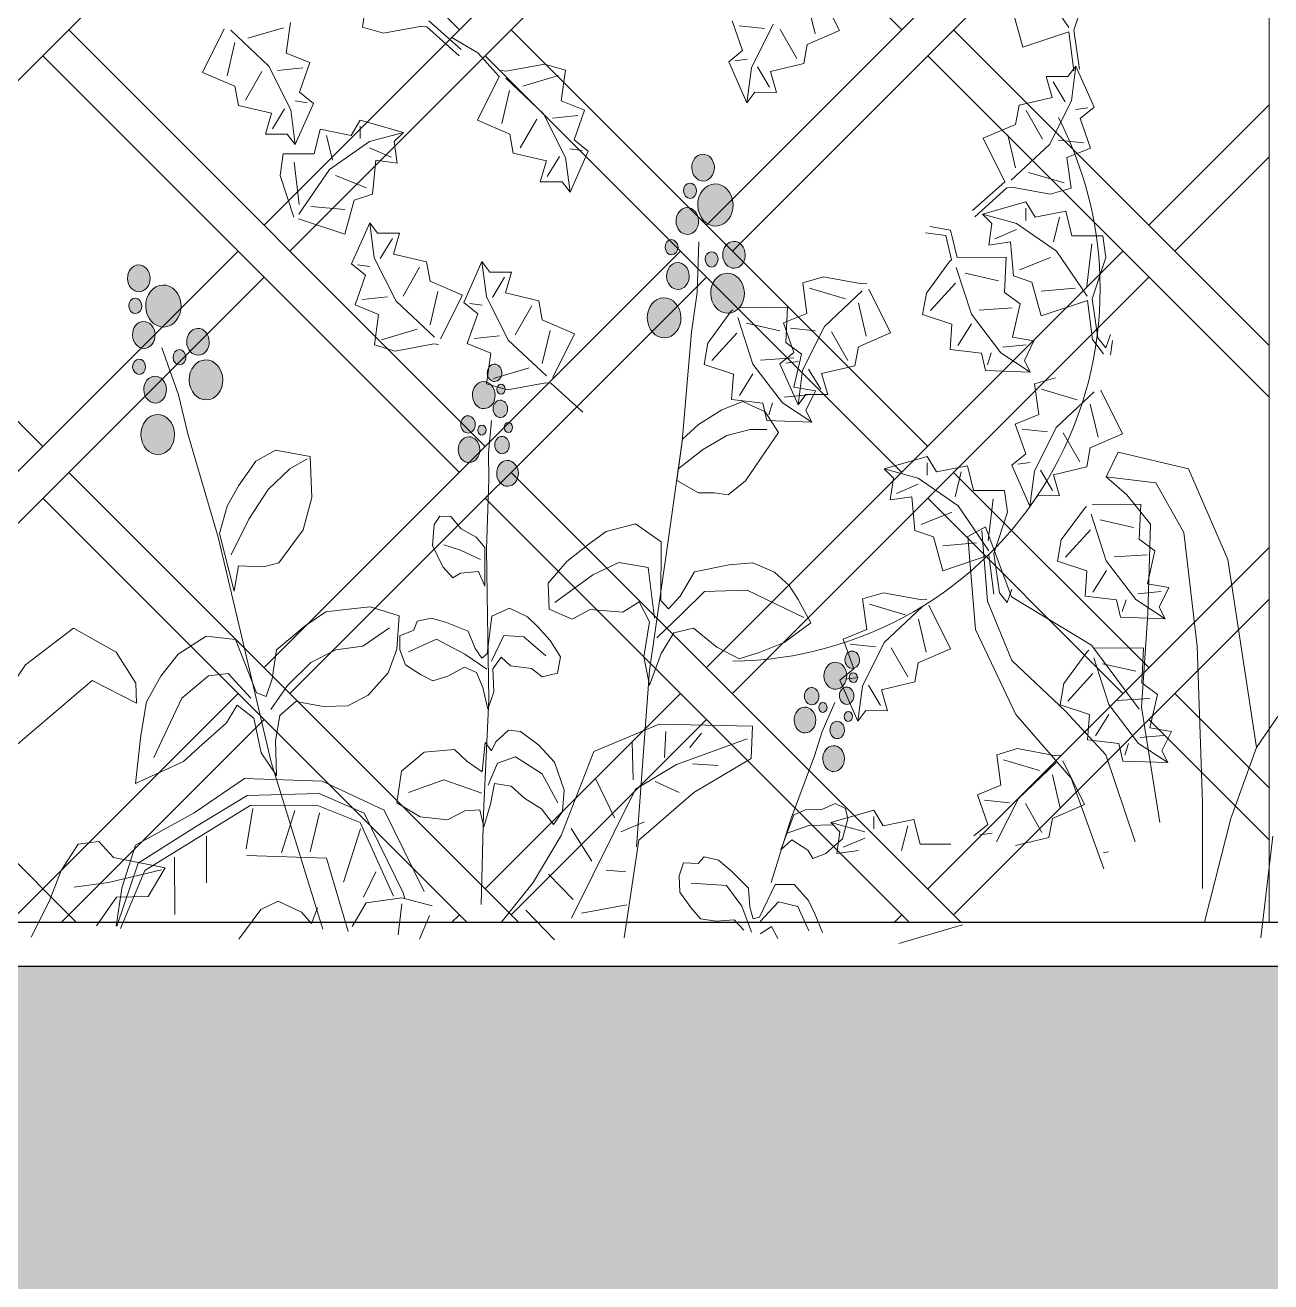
# Model space of a CAD drawing. Header units: inches. Extents: x -173 to 14008, y -3334 to 10368.
# Drawn here: x 8071.4 to 8167.5, y 9818.8 to 9915.8 of the extents above; entities that cross this region are included whole.
import ezdxf

# ---------------------------------------------------------------- set-up
doc = ezdxf.new("R2010")
doc.units = ezdxf.units.IN
doc.header["$MEASUREMENT"] = 0
doc.layers.add('ARREDAMENTO', color=8, linetype='Continuous', lineweight=18)

# ---------------------------------------------------------------- blocks, each defined once
blk = doc.blocks.new('parete')
at = {"layer": 'ARREDAMENTO'}
h = blk.add_hatch(color=256, dxfattribs=at)
edge = h.paths.add_edge_path()
edge.add_ellipse((2869.535, 3604.832), major_axis=(-0.028, 1.036), ratio=0.839873, start_angle=0, end_angle=360)
edge = h.paths.add_edge_path()
edge.add_ellipse((2868.528, 3603.053), major_axis=(-0.016, 0.592), ratio=0.839873, start_angle=0, end_angle=360)
edge = h.paths.add_edge_path()
edge.add_ellipse((2870.488, 3601.947), major_axis=(-0.044, 1.622), ratio=0.839873, start_angle=0, end_angle=360)
edge = h.paths.add_edge_path()
edge.add_ellipse((2868.32, 3600.711), major_axis=(-0.028, 1.036), ratio=0.839873, start_angle=0, end_angle=360)
edge = h.paths.add_edge_path()
edge.add_ellipse((2870.195, 3597.758), major_axis=(-0.016, 0.592), ratio=0.839873, start_angle=0, end_angle=360)
edge = h.paths.add_edge_path()
edge.add_ellipse((2871.426, 3595.146), major_axis=(-0.042, 1.544), ratio=0.839873, start_angle=0, end_angle=360)
edge = h.paths.add_edge_path()
edge.add_ellipse((2871.92, 3598.108), major_axis=(-0.028, 1.036), ratio=0.839873, start_angle=0, end_angle=360)
edge = h.paths.add_edge_path()
edge.add_ellipse((2867.106, 3598.69), major_axis=(-0.016, 0.592), ratio=0.839873, start_angle=0, end_angle=360)
edge = h.paths.add_edge_path()
edge.add_ellipse((2867.594, 3596.471), major_axis=(-0.028, 1.036), ratio=0.839873, start_angle=0, end_angle=360)
edge = h.paths.add_edge_path()
edge.add_ellipse((2866.531, 3593.249), major_axis=(-0.042, 1.544), ratio=0.839873, start_angle=0, end_angle=360)
h = blk.add_hatch(color=256, dxfattribs=at)
edge = h.paths.add_edge_path()
edge.add_ellipse((2826.012, 3596.293), major_axis=(-0.028, 1.036), ratio=0.839873, start_angle=0, end_angle=360)
edge = h.paths.add_edge_path()
edge.add_ellipse((2825.745, 3594.164), major_axis=(-0.016, 0.592), ratio=0.839873, start_angle=0, end_angle=360)
edge = h.paths.add_edge_path()
edge.add_ellipse((2827.906, 3594.158), major_axis=(-0.044, 1.622), ratio=0.839873, start_angle=0, end_angle=360)
edge = h.paths.add_edge_path()
edge.add_ellipse((2826.4, 3591.932), major_axis=(-0.028, 1.036), ratio=0.839873, start_angle=0, end_angle=360)
edge = h.paths.add_edge_path()
edge.add_ellipse((2829.148, 3590.206), major_axis=(-0.016, 0.592), ratio=0.839873, start_angle=0, end_angle=360)
edge = h.paths.add_edge_path()
edge.add_ellipse((2831.194, 3588.462), major_axis=(-0.042, 1.544), ratio=0.839873, start_angle=0, end_angle=360)
edge = h.paths.add_edge_path()
edge.add_ellipse((2830.575, 3591.402), major_axis=(-0.028, 1.036), ratio=0.839873, start_angle=0, end_angle=360)
edge = h.paths.add_edge_path()
edge.add_ellipse((2826.034, 3589.479), major_axis=(-0.016, 0.592), ratio=0.839873, start_angle=0, end_angle=360)
edge = h.paths.add_edge_path()
edge.add_ellipse((2827.27, 3587.713), major_axis=(-0.028, 1.036), ratio=0.839873, start_angle=0, end_angle=360)
edge = h.paths.add_edge_path()
edge.add_ellipse((2827.472, 3584.247), major_axis=(-0.042, 1.544), ratio=0.839873, start_angle=0, end_angle=360)
h = blk.add_hatch(color=256, dxfattribs=at)
edge = h.paths.add_edge_path()
edge.add_ellipse((2853.453, 3589.009), major_axis=(-0.018, 0.668), ratio=0.839873, start_angle=0, end_angle=360)
edge = h.paths.add_edge_path()
edge.add_ellipse((2853.954, 3587.749), major_axis=(-0.01, 0.382), ratio=0.839873, start_angle=0, end_angle=360)
edge = h.paths.add_edge_path()
edge.add_ellipse((2852.619, 3587.292), major_axis=(-0.028, 1.045), ratio=0.839873, start_angle=0, end_angle=360)
edge = h.paths.add_edge_path()
edge.add_ellipse((2853.901, 3586.232), major_axis=(-0.018, 0.668), ratio=0.839873, start_angle=0, end_angle=360)
edge = h.paths.add_edge_path()
edge.add_ellipse((2852.475, 3584.589), major_axis=(-0.01, 0.382), ratio=0.839873, start_angle=0, end_angle=360)
edge = h.paths.add_edge_path()
edge.add_ellipse((2851.485, 3583.082), major_axis=(-0.027, 0.995), ratio=0.839873, start_angle=0, end_angle=360)
edge = h.paths.add_edge_path()
edge.add_ellipse((2851.404, 3585.029), major_axis=(-0.018, 0.668), ratio=0.839873, start_angle=0, end_angle=360)
edge = h.paths.add_edge_path()
edge.add_ellipse((2854.514, 3584.793), major_axis=(-0.01, 0.382), ratio=0.839873, start_angle=0, end_angle=360)
edge = h.paths.add_edge_path()
edge.add_ellipse((2854.029, 3583.441), major_axis=(-0.018, 0.668), ratio=0.839873, start_angle=0, end_angle=360)
edge = h.paths.add_edge_path()
edge.add_ellipse((2854.451, 3581.257), major_axis=(-0.027, 0.995), ratio=0.839873, start_angle=0, end_angle=360)
h = blk.add_hatch(color=256, dxfattribs=at)
edge = h.paths.add_edge_path()
edge.add_ellipse((2881.043, 3566.883), major_axis=(-0.018, 0.668), ratio=0.839873, start_angle=0, end_angle=360)
edge = h.paths.add_edge_path()
edge.add_ellipse((2881.126, 3565.497), major_axis=(-0.01, 0.382), ratio=0.839873, start_angle=0, end_angle=360)
edge = h.paths.add_edge_path()
edge.add_ellipse((2879.739, 3565.651), major_axis=(-0.028, 1.045), ratio=0.839873, start_angle=0, end_angle=360)
edge = h.paths.add_edge_path()
edge.add_ellipse((2880.614, 3564.112), major_axis=(-0.018, 0.668), ratio=0.839873, start_angle=0, end_angle=360)
edge = h.paths.add_edge_path()
edge.add_ellipse((2878.778, 3563.205), major_axis=(-0.01, 0.382), ratio=0.839873, start_angle=0, end_angle=360)
edge = h.paths.add_edge_path()
edge.add_ellipse((2877.392, 3562.234), major_axis=(-0.027, 0.995), ratio=0.839873, start_angle=0, end_angle=360)
edge = h.paths.add_edge_path()
edge.add_ellipse((2877.912, 3564.077), major_axis=(-0.018, 0.668), ratio=0.839873, start_angle=0, end_angle=360)
edge = h.paths.add_edge_path()
edge.add_ellipse((2880.747, 3562.511), major_axis=(-0.01, 0.382), ratio=0.839873, start_angle=0, end_angle=360)
edge = h.paths.add_edge_path()
edge.add_ellipse((2879.881, 3561.467), major_axis=(-0.018, 0.668), ratio=0.839873, start_angle=0, end_angle=360)
edge = h.paths.add_edge_path()
edge.add_ellipse((2879.608, 3559.256), major_axis=(-0.027, 0.995), ratio=0.839873, start_angle=0, end_angle=360)
for p, q in [((2913.193, 3546.614), (2913.193, 3769.022)), ((2869.214, 3599.117), (2869.078, 3595.196)), ((2869.078, 3595.196), (2868.652, 3592.136)), ((2868.652, 3592.136), (2867.911, 3583.75)), ((2827.777, 3590.941), (2829.064, 3587.311)), ((2829.064, 3587.311), (2829.781, 3584.316)), ((2872.597, 3586.8), (2870.976, 3586.164)), ((2874.326, 3586), (2872.597, 3586.8)), ((2870.976, 3586.164), (2869.178, 3585.018)), ((2875.357, 3584.401), (2874.326, 3586)), ((2853.206, 3585.33), (2852.983, 3582.817)), ((2869.178, 3585.018), (2867.95, 3583.903)), ((2829.781, 3584.316), (2832.128, 3576.325)), ((2867.911, 3583.75), (2866.81, 3575.879)), ((2867.95, 3583.903), (2867.505, 3580.709)), ((2871.375, 3584.174), (2869.501, 3583.082)), ((2873.175, 3584.646), (2871.375, 3584.174)), ((2874.452, 3584.646), (2873.175, 3584.646)), ((2874.343, 3582.952), (2875.357, 3584.401)), ((2836.558, 3583.051), (2835.031, 3582.205)), ((2839.22, 3582.553), (2836.558, 3583.051)), ((2852.983, 3582.817), (2853.013, 3580.816)), ((2869.501, 3583.082), (2867.577, 3581.575)), ((2872.82, 3580.668), (2874.343, 3582.952)), ((2901.551, 3582.885), (2900.623, 3580.989)), ((2906.976, 3581.593), (2901.551, 3582.885)), ((2835.031, 3582.205), (2833.702, 3580.292)), ((2838.999, 3582.38), (2837.668, 3581.606)), ((2839.362, 3579.406), (2839.22, 3582.553)), ((2837.668, 3581.606), (2835.992, 3580.018)), ((2853.013, 3580.816), (2852.822, 3575.384)), ((2900.623, 3580.989), (2902.228, 3579.594)), ((2900.623, 3580.989), (2904.457, 3580.517)), ((2910.006, 3574.624), (2906.976, 3581.593)), ((2833.702, 3580.292), (2832.815, 3578.726)), ((2835.992, 3580.018), (2834.504, 3577.732)), ((2867.505, 3580.709), (2869.189, 3579.744)), ((2871.466, 3579.596), (2872.82, 3580.668)), ((2904.457, 3580.517), (2906.618, 3576.691)), ((2838.697, 3576.907), (2839.362, 3579.406)), ((2869.189, 3579.744), (2870.408, 3579.758)), ((2870.408, 3579.758), (2871.466, 3579.596)), ((2902.228, 3579.594), (2904.053, 3577.341)), ((2832.815, 3578.726), (2832.246, 3576.627)), ((2848.797, 3577.321), (2849.237, 3577.955)), ((2849.237, 3577.955), (2850.08, 3577.917)), ((2850.08, 3577.917), (2850.878, 3576.971)), ((2834.504, 3577.732), (2833.142, 3574.98)), ((2848.665, 3575.688), (2848.797, 3577.321)), ((2850.878, 3576.971), (2852.024, 3576.331)), ((2864.331, 3577.352), (2862.058, 3576.766)), ((2866.3, 3575.986), (2864.331, 3577.352)), ((2891.32, 3577.14), (2889.968, 3576.384)), ((2893.328, 3571.726), (2891.32, 3577.14)), ((2904.053, 3577.341), (2903.848, 3570.428)), ((2832.128, 3576.325), (2833.967, 3568.619)), ((2832.246, 3576.627), (2833.369, 3572.182)), ((2836.82, 3574.364), (2838.697, 3576.907)), ((2852.024, 3576.331), (2852.702, 3575.546)), ((2862.058, 3576.766), (2860.754, 3575.829)), ((2866.282, 3571.444), (2866.3, 3575.986)), ((2889.968, 3576.384), (2890.554, 3569.205)), ((2891.034, 3576.845), (2891.475, 3571.388)), ((2906.618, 3576.691), (2907.639, 3567.94)), ((2849.455, 3574.042), (2848.665, 3575.688)), ((2850.815, 3575.334), (2849.531, 3575.754)), ((2852.361, 3574.619), (2850.815, 3575.334)), ((2852.702, 3575.546), (2852.709, 3572.563)), ((2852.822, 3575.384), (2852.902, 3570.235)), ((2860.754, 3575.829), (2859.02, 3574.469)), ((2866.81, 3575.879), (2865.405, 3566.056)), ((2833.369, 3572.182), (2833.692, 3574.13)), ((2833.692, 3574.13), (2835.618, 3574.041)), ((2835.618, 3574.041), (2836.82, 3574.364)), ((2850.232, 3573.189), (2849.455, 3574.042)), ((2859.02, 3574.469), (2857.582, 3572.791)), ((2863.046, 3574.386), (2861.045, 3573.439)), ((2865.309, 3574.001), (2863.046, 3574.386)), ((2871.543, 3574.191), (2868.875, 3573.65)), ((2873.387, 3574.354), (2871.543, 3574.191)), ((2875.046, 3573.64), (2873.387, 3574.354)), ((2912.216, 3560.105), (2910.006, 3574.624)), ((2850.813, 3573.568), (2850.232, 3573.189)), ((2852.202, 3573.7), (2850.813, 3573.568)), ((2852.709, 3572.563), (2852.202, 3573.7)), ((2861.045, 3573.439), (2858.101, 3571.305)), ((2865.79, 3570.084), (2865.309, 3574.001)), ((2868.875, 3573.65), (2867.781, 3571.79)), ((2876.175, 3572.6), (2875.046, 3573.64)), ((2857.582, 3572.791), (2857.673, 3570.793)), ((2867.883, 3570.409), (2869.637, 3572.153)), ((2869.637, 3572.153), (2872.937, 3572.242)), ((2872.937, 3572.242), (2877.303, 3570.135)), ((2876.881, 3571.532), (2876.175, 3572.6)), ((2863.349, 3570.556), (2864.603, 3571.356)), ((2864.603, 3571.356), (2865.404, 3569.796)), ((2866.872, 3570.808), (2866.282, 3571.444)), ((2867.781, 3571.79), (2866.872, 3570.808)), ((2877.858, 3569.719), (2876.881, 3571.532)), ((2891.475, 3571.388), (2893.362, 3566.834)), ((2899.504, 3568.008), (2893.328, 3571.726)), ((2840.433, 3570.583), (2838.832, 3569.496)), ((2842.182, 3570.78), (2840.433, 3570.583)), ((2843.85, 3570.955), (2842.182, 3570.78)), ((2846.087, 3570.261), (2843.85, 3570.955)), ((2845.903, 3567.692), (2846.087, 3570.261)), ((2852.888, 3567.345), (2853.235, 3570.239)), ((2852.902, 3570.235), (2853.021, 3563.805)), ((2853.235, 3570.239), (2854.596, 3570.86)), ((2854.596, 3570.86), (2855.997, 3570.199)), ((2855.997, 3570.199), (2856.753, 3569.439)), ((2857.673, 3570.793), (2859.447, 3570.018)), ((2859.447, 3570.018), (2860.816, 3570.757)), ((2860.816, 3570.757), (2863.349, 3570.556)), ((2865.981, 3568.571), (2867.883, 3570.409)), ((2903.848, 3570.428), (2903.357, 3563.219)), ((2820.975, 3569.321), (2817.28, 3566.5)), ((2824.267, 3567.466), (2820.975, 3569.321)), ((2838.832, 3569.496), (2836.626, 3567.646)), ((2843.298, 3567.923), (2845.351, 3569.336)), ((2846.148, 3568.739), (2847.219, 3569.171)), ((2847.219, 3569.171), (2847.482, 3569.849)), ((2847.482, 3569.849), (2848.595, 3570.095)), ((2848.595, 3570.095), (2849.756, 3569.758)), ((2849.756, 3569.758), (2851.412, 3569.077)), ((2856.753, 3569.439), (2857.749, 3568.354)), ((2865.404, 3569.796), (2864.965, 3567.102)), ((2867.293, 3568.96), (2868.792, 3569.305)), ((2868.792, 3569.305), (2870.596, 3567.864)), ((2875.798, 3568.204), (2877.858, 3569.719)), ((2890.554, 3569.205), (2893.671, 3562.67)), ((2831.207, 3568.693), (2829.05, 3567.311)), ((2833.47, 3568.456), (2831.207, 3568.693)), ((2835.086, 3564.323), (2833.47, 3568.456)), ((2833.967, 3568.619), (2836.233, 3558.984)), ((2846.145, 3567.644), (2846.148, 3568.739)), ((2848.964, 3568.469), (2846.826, 3567.503)), ((2851.159, 3567.317), (2848.964, 3568.469)), ((2851.412, 3569.077), (2851.961, 3567.755)), ((2853.21, 3566.767), (2854.175, 3568.762)), ((2854.175, 3568.762), (2855.705, 3568.652)), ((2855.705, 3568.652), (2857.399, 3567.183)), ((2857.749, 3568.354), (2858.532, 3567.105)), ((2866.299, 3567.372), (2867.293, 3568.96)), ((2873.87, 3567.435), (2875.798, 3568.204)), ((2825.787, 3565.079), (2824.267, 3567.466)), ((2829.05, 3567.311), (2827.701, 3565.615)), ((2836.626, 3567.646), (2836.31, 3565.4)), ((2839.274, 3566.683), (2841.213, 3567.64)), ((2841.213, 3567.64), (2843.298, 3567.923)), ((2845.255, 3565.864), (2845.903, 3567.692)), ((2846.575, 3566.484), (2846.145, 3567.644)), ((2852.845, 3566.151), (2851.159, 3567.317)), ((2851.961, 3567.755), (2852.462, 3567.015)), ((2852.462, 3567.015), (2852.888, 3567.345)), ((2865.401, 3564.921), (2866.299, 3567.372)), ((2870.596, 3567.864), (2872.321, 3566.953)), ((2872.321, 3566.953), (2873.87, 3567.435)), ((2903.165, 3563.07), (2899.504, 3568.008)), ((2907.639, 3567.94), (2908.064, 3555.864)), ((2817.28, 3566.5), (2812.953, 3560.165)), ((2837.483, 3564.899), (2839.274, 3566.683)), ((2847.742, 3565.751), (2846.575, 3566.484)), ((2851.122, 3566.301), (2849.859, 3565.611)), ((2852.048, 3565.891), (2851.122, 3566.301)), ((2853.95, 3567.077), (2853.317, 3566.185)), ((2854.685, 3566.41), (2853.95, 3567.077)), ((2856.313, 3566.218), (2854.685, 3566.41)), ((2858.532, 3567.105), (2858.317, 3565.844)), ((2864.965, 3567.102), (2865.401, 3564.921)), ((2893.362, 3566.834), (2897.486, 3562.917)), ((2916.544, 3566.44), (2912.216, 3560.105)), ((2827.701, 3565.615), (2826.614, 3563.625)), ((2831.377, 3565.639), (2829.332, 3563.924)), ((2832.894, 3565.831), (2831.377, 3565.639)), ((2834.657, 3563.918), (2832.894, 3565.831)), ((2836.31, 3565.4), (2835.845, 3564.045)), ((2843.716, 3564.163), (2845.255, 3565.864)), ((2848.69, 3565.249), (2847.742, 3565.751)), ((2849.859, 3565.611), (2848.69, 3565.249)), ((2852.556, 3564.755), (2852.048, 3565.891)), ((2853.317, 3566.185), (2853.384, 3564.415)), ((2857.126, 3565.574), (2856.313, 3566.218)), ((2858.317, 3565.844), (2857.126, 3565.574)), ((2865.405, 3566.056), (2864.396, 3552.447)), ((2816.653, 3560.362), (2822.408, 3565.279)), ((2822.408, 3565.279), (2825.829, 3563.525)), ((2825.829, 3563.525), (2825.787, 3565.079)), ((2836.202, 3563.054), (2837.483, 3564.899)), ((2852.934, 3563.082), (2852.556, 3564.755)), ((2853.384, 3564.415), (2852.934, 3563.082)), ((2826.614, 3563.625), (2826.176, 3561.048)), ((2829.332, 3563.924), (2827.173, 3559.34)), ((2832.766, 3562.023), (2833.607, 3563.388)), ((2833.607, 3563.388), (2834.888, 3562.379)), ((2835.845, 3564.045), (2835.086, 3564.323)), ((2836.888, 3562.582), (2838.113, 3563.659)), ((2838.113, 3563.659), (2840.254, 3563.27)), ((2842.133, 3563.32), (2843.716, 3564.163)), ((2853.021, 3563.805), (2852.589, 3555.015)), ((2879.689, 3563.576), (2878.712, 3561.34)), ((2836.565, 3560.634), (2836.888, 3562.582)), ((2840.254, 3563.27), (2842.133, 3563.32)), ((2893.671, 3562.67), (2897.92, 3557.748)), ((2897.486, 3562.917), (2900.615, 3559.548)), ((2903.357, 3563.219), (2904.773, 3554.336)), ((2830.639, 3560.113), (2832.766, 3562.023)), ((2834.888, 3562.379), (2835.461, 3559.709)), ((2854.523, 3561.452), (2853.558, 3560.556)), ((2855.465, 3561.346), (2854.523, 3561.452)), ((2861.102, 3559.817), (2866.14, 3561.915)), ((2866.14, 3561.915), (2873.337, 3561.753)), ((2873.337, 3561.753), (2873.255, 3559.255)), ((2826.176, 3561.048), (2825.769, 3557.341)), ((2836.637, 3557.951), (2836.565, 3560.634)), ((2852.736, 3560.5), (2852.497, 3558.237)), ((2853.216, 3559.853), (2852.736, 3560.5)), ((2853.558, 3560.556), (2853.216, 3559.853)), ((2856.872, 3560.289), (2855.465, 3561.346)), ((2864.156, 3557.631), (2864.077, 3560.54)), ((2866.557, 3559.333), (2866.655, 3561.338)), ((2867.488, 3558.813), (2872.941, 3560.78)), ((2868.524, 3560.114), (2869.411, 3561.23)), ((2878.712, 3561.34), (2878.129, 3559.47)), ((2829.464, 3559.025), (2830.639, 3560.113)), ((2835.461, 3559.709), (2836.637, 3557.951)), ((2848.021, 3559.764), (2846.285, 3558.297)), ((2850.355, 3559.961), (2848.021, 3559.764)), ((2851.309, 3559.063), (2850.355, 3559.961)), ((2858.087, 3558.974), (2856.872, 3560.289)), ((2858.58, 3553.331), (2861.102, 3559.817)), ((2900.615, 3559.548), (2902.854, 3552.845)), ((2912.216, 3560.105), (2910.253, 3554.628)), ((2825.769, 3557.341), (2829.464, 3559.025)), ((2836.233, 3558.984), (2840.217, 3546.115)), ((2852.497, 3558.237), (2851.309, 3559.063)), ((2852.959, 3557.219), (2853.678, 3558.905)), ((2853.678, 3558.905), (2855.064, 3559.396)), ((2855.064, 3559.396), (2857.136, 3558.089)), ((2858.825, 3556.815), (2858.087, 3558.974)), ((2864.328, 3556.907), (2867.488, 3558.813)), ((2868.711, 3558.846), (2870.703, 3558.718)), ((2873.255, 3559.255), (2868.83, 3556.639)), ((2878.129, 3559.47), (2876.291, 3554.511)), ((2830.272, 3555.076), (2834.177, 3557.73)), ((2834.177, 3557.73), (2840.147, 3557.527)), ((2846.285, 3558.297), (2845.923, 3555.848)), ((2849.548, 3557.621), (2846.82, 3556.637)), ((2852.467, 3556.6), (2849.548, 3557.621)), ((2857.136, 3558.089), (2858.342, 3555.851)), ((2862.706, 3554.68), (2861.247, 3557.734)), ((2897.92, 3557.748), (2900.46, 3550.766)), ((2840.147, 3557.527), (2844.948, 3555.291)), ((2853.142, 3555.751), (2853.451, 3557.339)), ((2853.451, 3557.339), (2854.746, 3557.143)), ((2854.746, 3557.143), (2855.799, 3556.176)), ((2858.694, 3555.183), (2858.825, 3556.815)), ((2859.398, 3546.947), (2864.328, 3556.907)), ((2868.83, 3556.639), (2864.584, 3552.958)), ((2865.842, 3557.494), (2867.7, 3556.635)), ((2834.602, 3555.65), (2826.487, 3550.641)), ((2830.391, 3553.995), (2834.371, 3556.42)), ((2834.371, 3556.42), (2839.912, 3556.57)), ((2839.733, 3555.669), (2834.602, 3555.65)), ((2843.09, 3554.323), (2839.733, 3555.669)), ((2839.912, 3556.57), (2843.399, 3555.06)), ((2845.923, 3555.848), (2847.727, 3554.768)), ((2852.621, 3553.997), (2853.142, 3555.751)), ((2855.799, 3556.176), (2857.065, 3555.374)), ((2879.737, 3555.8), (2878.691, 3555.331)), ((2880.519, 3555.417), (2879.737, 3555.8)), ((2908.064, 3555.864), (2908.047, 3549.244)), ((2825.751, 3552.588), (2830.272, 3555.076)), ((2834.81, 3555.416), (2834.291, 3552.289)), ((2838.034, 3555.264), (2837.015, 3552.004)), ((2839.951, 3555.076), (2839.227, 3552.063)), ((2843.399, 3555.06), (2846.413, 3548.901)), ((2844.948, 3555.291), (2848.024, 3549.005)), ((2847.727, 3554.768), (2849.831, 3554.526)), ((2849.831, 3554.526), (2851.172, 3555.24)), ((2851.172, 3555.24), (2852.326, 3555.299)), ((2852.326, 3555.299), (2852.621, 3553.997)), ((2852.589, 3555.015), (2852.423, 3547.999)), ((2857.065, 3555.374), (2858.004, 3554.173)), ((2858.004, 3554.173), (2858.694, 3555.183)), ((2876.548, 3554.934), (2875.542, 3552.214)), ((2877.43, 3555.315), (2876.548, 3554.934)), ((2878.691, 3555.331), (2877.43, 3555.315)), ((2880.709, 3554.619), (2880.519, 3555.417)), ((2825.971, 3551.201), (2830.391, 3553.995)), ((2843.103, 3553.844), (2841.806, 3549.739)), ((2845.659, 3548.646), (2843.09, 3554.323)), ((2860.961, 3551.357), (2859.364, 3553.862)), ((2863.194, 3553.601), (2865.008, 3554.378)), ((2876.291, 3554.511), (2874.793, 3549.698)), ((2876.018, 3553.515), (2877.707, 3554.102)), ((2877.707, 3554.102), (2879.525, 3554.151)), ((2880.282, 3553.063), (2880.709, 3554.619)), ((2910.253, 3554.628), (2908.215, 3546.658)), ((2821.333, 3552.654), (2822.929, 3552.878)), ((2822.929, 3552.878), (2824.072, 3551.642)), ((2831.245, 3553.284), (2831.242, 3549.692)), ((2856.431, 3549.707), (2858.58, 3553.331)), ((2864.584, 3552.958), (2863.439, 3545.439)), ((2875.542, 3552.214), (2876.386, 3553)), ((2876.386, 3553), (2877.61, 3552.192)), ((2879.009, 3551.952), (2880.282, 3553.063)), ((2912.547, 3545.443), (2913.475, 3553.287)), ((2820.031, 3550.628), (2821.333, 3552.654)), ((2824.7, 3549.269), (2825.751, 3552.588)), ((2840.496, 3551.594), (2834.347, 3551.784)), ((2877.61, 3552.192), (2878.014, 3551.557)), ((2878.014, 3551.557), (2879.009, 3551.952)), ((2824.072, 3551.642), (2828.039, 3550.844)), ((2824.305, 3546.342), (2825.971, 3551.201)), ((2828.039, 3550.844), (2826.742, 3548.637)), ((2828.774, 3551.661), (2828.793, 3547.232)), ((2842.15, 3545.925), (2840.496, 3551.594)), ((2867.684, 3550.218), (2868.021, 3551.233)), ((2868.021, 3551.233), (2869.154, 3551.17)), ((2869.154, 3551.17), (2869.608, 3551.686)), ((2869.608, 3551.686), (2870.723, 3551.432)), ((2870.723, 3551.432), (2871.705, 3550.617)), ((2819.109, 3548.249), (2820.031, 3550.628)), ((2827.756, 3550.681), (2823.667, 3549.707)), ((2826.487, 3550.641), (2824.596, 3546.16)), ((2844.3, 3550.525), (2843.346, 3548.583)), ((2859.511, 3548.406), (2857.623, 3550.357)), ((2862.05, 3550.659), (2863.583, 3550.518)), ((2867.731, 3548.955), (2867.684, 3550.218)), ((2871.705, 3550.617), (2873.045, 3549.268)), ((2823.667, 3549.707), (2821.031, 3549.348)), ((2824.277, 3546.349), (2824.7, 3549.269)), ((2846.413, 3548.901), (2846.522, 3548.457)), ((2853.967, 3546.609), (2856.431, 3549.707)), ((2868.598, 3547.77), (2867.731, 3548.955)), ((2871.351, 3549.466), (2868.617, 3549.662)), ((2872.531, 3547.874), (2871.351, 3549.466)), ((2873.045, 3549.268), (2873.155, 3547.803)), ((2873.897, 3547.022), (2875.105, 3549.557)), ((2875.105, 3549.557), (2876.568, 3549.544)), ((2876.568, 3549.544), (2877.676, 3548.325)), ((2817.704, 3545.496), (2819.109, 3548.249)), ((2824.279, 3548.57), (2822.736, 3546.356)), ((2826.742, 3548.637), (2824.279, 3548.57)), ((2835.412, 3547.626), (2836.774, 3548.259)), ((2836.774, 3548.259), (2838.552, 3547.412)), ((2842.468, 3546.325), (2843.547, 3548.144)), ((2843.547, 3548.144), (2846.295, 3548.517)), ((2846.008, 3545.673), (2846.29, 3548.059)), ((2846.295, 3548.517), (2848.64, 3547.901)), ((2860.152, 3547.332), (2863.652, 3547.972)), ((2873.268, 3545.864), (2872.531, 3547.874)), ((2873.928, 3546.694), (2875.365, 3548.221)), ((2875.365, 3548.221), (2876.853, 3547.856)), ((2876.853, 3547.856), (2877.7, 3545.984)), ((2877.676, 3548.325), (2878.15, 3547.292)), ((2833.719, 3545.343), (2835.412, 3547.626)), ((2838.552, 3547.412), (2839.328, 3546.538)), ((2839.328, 3546.538), (2839.797, 3547.744)), ((2847.67, 3545.337), (2848.447, 3547.166)), ((2858.066, 3545.274), (2855.863, 3547.58)), ((2869.331, 3546.893), (2868.598, 3547.77)), ((2870.535, 3546.723), (2869.331, 3546.893)), ((2873.155, 3547.803), (2873.397, 3546.899)), ((2873.397, 3546.899), (2873.897, 3547.022)), ((2878.15, 3547.292), (2878.75, 3545.854)), ((2740.953, 3546.614), (2930.399, 3546.614)), ((2871.926, 3546.817), (2870.535, 3546.723)), ((2872.668, 3546.036), (2871.926, 3546.817)), ((2874.808, 3546.314), (2873.943, 3545.759)), ((2875.291, 3545.376), (2874.808, 3546.314)), ((2889.545, 3546.449), (2884.643, 3545.013))]:
    blk.add_line(p, q, dxfattribs=at)
at = {"layer": 'ARREDAMENTO', "linetype": 'Continuous'}
for p, q in [((2884.861, 3615.459), (2852.736, 3647.584)), ((2869.798, 3600.397), (2913.193, 3643.792)), ((2871.798, 3598.397), (2913.193, 3639.792)), ((2835.673, 3600.397), (2867.798, 3632.522)), ((2803.548, 3598.397), (2835.673, 3630.522)), ((2850.736, 3615.459), (2835.673, 3630.522)), ((2837.673, 3598.397), (2869.798, 3630.522)), ((2818.611, 3583.334), (2786.486, 3615.459)), ((2852.736, 3583.334), (2820.611, 3615.459)), ((2886.861, 3583.334), (2854.736, 3615.459)), ((2913.193, 3591.126), (2888.861, 3615.459)), ((2850.736, 3581.334), (2818.611, 3613.459)), ((2884.861, 3581.334), (2852.736, 3613.459)), ((2913.193, 3587.126), (2886.861, 3613.459)), ((2903.923, 3600.397), (2913.193, 3609.667)), ((2905.923, 3598.397), (2913.193, 3605.667)), ((2801.548, 3566.272), (2833.673, 3598.397)), ((2835.673, 3566.272), (2867.798, 3598.397)), ((2869.798, 3566.272), (2901.923, 3598.397)), ((2803.548, 3564.272), (2835.673, 3596.397)), ((2837.673, 3564.272), (2869.798, 3596.397)), ((2871.798, 3564.272), (2903.923, 3596.397)), ((2821.206, 3546.614), (2786.486, 3581.334)), ((2855.331, 3546.614), (2820.611, 3581.334)), ((2889.456, 3546.614), (2854.736, 3581.334)), ((2903.923, 3566.272), (2888.861, 3581.334)), ((2851.331, 3546.614), (2818.611, 3579.334)), ((2885.456, 3546.614), (2852.736, 3579.334)), ((2901.923, 3564.272), (2886.861, 3579.334)), ((2886.861, 3549.209), (2913.193, 3575.542)), ((2888.861, 3547.209), (2913.193, 3571.542)), ((2816.015, 3546.614), (2833.673, 3564.272)), ((2852.736, 3549.209), (2867.798, 3564.272)), ((2913.193, 3557.001), (2905.923, 3564.272)), ((2820.015, 3546.614), (2835.673, 3562.272)), ((2854.736, 3547.209), (2869.798, 3562.272)), ((2913.193, 3553.001), (2903.923, 3562.272)), ((2850.14, 3546.614), (2850.736, 3547.209)), ((2884.265, 3546.614), (2884.861, 3547.209))]:
    blk.add_line(p, q, dxfattribs=at)
at = {"layer": 'ARREDAMENTO', "lineweight": 5}
for p, q in [((2880.059, 3615.401), (2878.386, 3618.768)), ((2895.382, 3619.104), (2897.75, 3615.641)), ((2899.187, 3618.629), (2898.126, 3615.423)), ((2843.277, 3615.658), (2843.608, 3618.012)), ((2877.576, 3617.694), (2878.176, 3615.136)), ((2893.479, 3616.726), (2894.193, 3614.11)), ((2837.716, 3616.025), (2837.385, 3613.67)), ((2844.893, 3615.19), (2847.851, 3615.735)), ((2848.233, 3615.69), (2847.851, 3615.735)), ((2850.712, 3613.457), (2848.233, 3615.69)), ((2848.388, 3616.14), (2850.887, 3613.936)), ((2871.788, 3616.16), (2872.59, 3613.871)), ((2872.325, 3615.755), (2874.275, 3615.549)), ((2873.26, 3612.524), (2874.949, 3615.884)), ((2830.931, 3612.175), (2832.605, 3615.542)), ((2836.042, 3612.658), (2833.119, 3615.422)), ((2837.179, 3615.62), (2834.423, 3614.806)), ((2844.893, 3615.19), (2843.277, 3615.658)), ((2852.167, 3613.681), (2850.107, 3614.887)), ((2876.759, 3613.256), (2875.486, 3615.479)), ((2877.568, 3614.331), (2880.059, 3615.401)), ((2894.193, 3614.11), (2897.76, 3615.3)), ((2898.144, 3612.296), (2897.76, 3615.3)), ((2898.565, 3612.413), (2898.126, 3615.423)), ((2833.415, 3614.468), (2832.815, 3611.911)), ((2872.59, 3613.871), (2871.512, 3612.999)), ((2877.296, 3612.851), (2877.568, 3614.331)), ((2837.385, 3613.67), (2839.203, 3612.934)), ((2839.203, 3612.934), (2838.401, 3610.645)), ((2852.167, 3613.681), (2853.803, 3611.86)), ((2857.299, 3612.81), (2854.341, 3612.265)), ((2857.299, 3612.81), (2858.914, 3612.342)), ((2871.512, 3612.999), (2872.917, 3609.835)), ((2871.983, 3613.065), (2872.925, 3613.198)), ((2874.739, 3612.252), (2877.296, 3612.851)), ((2833.422, 3611.105), (2830.931, 3612.175)), ((2834.232, 3610.03), (2835.505, 3612.253)), ((2837.731, 3609.298), (2836.042, 3612.658)), ((2838.665, 3612.529), (2836.715, 3612.323)), ((2852.129, 3608.493), (2853.803, 3611.86)), ((2854.341, 3612.265), (2853.958, 3612.31)), ((2858.377, 3611.938), (2855.621, 3611.124)), ((2858.914, 3612.342), (2858.583, 3609.988)), ((2872.917, 3609.835), (2873.26, 3612.524)), ((2873.731, 3612.591), (2874.669, 3611.041)), ((2875.206, 3610.637), (2874.739, 3612.252)), ((2896.003, 3611.862), (2896.47, 3610.246)), ((2897.684, 3611.858), (2896.003, 3611.862)), ((2898.292, 3612.664), (2897.684, 3611.858)), ((2898.292, 3612.664), (2897.949, 3609.974)), ((2899.697, 3609.499), (2898.292, 3612.664)), ((2833.695, 3609.626), (2833.422, 3611.105)), ((2857.24, 3608.976), (2854.317, 3611.74)), ((2897.478, 3609.908), (2896.54, 3611.457)), ((2839.008, 3609.839), (2838.066, 3609.972)), ((2838.401, 3610.645), (2839.479, 3609.773)), ((2854.613, 3610.786), (2854.013, 3608.228)), ((2858.583, 3609.988), (2860.401, 3609.252)), ((2872.917, 3609.835), (2873.524, 3610.64)), ((2873.524, 3610.64), (2875.206, 3610.637)), ((2896.47, 3610.246), (2893.913, 3609.647)), ((2897.949, 3609.974), (2896.26, 3606.615)), ((2836.252, 3609.026), (2833.695, 3609.626)), ((2835.785, 3607.411), (2836.252, 3609.026)), ((2837.26, 3609.365), (2836.322, 3607.816)), ((2838.074, 3606.609), (2837.731, 3609.298)), ((2839.479, 3609.773), (2838.074, 3606.609)), ((2858.929, 3605.616), (2857.24, 3608.976)), ((2860.401, 3609.252), (2859.599, 3606.963)), ((2893.913, 3609.647), (2893.64, 3608.168)), ((2894.45, 3609.242), (2895.723, 3607.02)), ((2899.226, 3609.433), (2898.284, 3609.301)), ((2898.619, 3608.627), (2899.697, 3609.499)), ((2842.38, 3607.314), (2843.094, 3608.503)), ((2843.094, 3608.503), (2846.423, 3607.552)), ((2843.094, 3608.028), (2843.094, 3607.076)), ((2854.621, 3607.423), (2852.129, 3608.493)), ((2855.43, 3606.348), (2856.703, 3608.571)), ((2859.864, 3608.847), (2857.914, 3608.641)), ((2893.64, 3608.168), (2891.149, 3607.097)), ((2899.421, 3606.339), (2898.619, 3608.627)), ((2837.466, 3607.415), (2835.785, 3607.411)), ((2838.074, 3606.609), (2837.466, 3607.415)), ((2839.527, 3605.887), (2840.002, 3607.79)), ((2840.002, 3607.79), (2842.38, 3607.314)), ((2840.478, 3607.314), (2840.953, 3605.412)), ((2846.423, 3607.552), (2843.807, 3606.839)), ((2846.423, 3607.552), (2845.709, 3606.839)), ((2854.893, 3605.944), (2854.621, 3607.423)), ((2891.149, 3607.097), (2892.823, 3603.73)), ((2893.633, 3604.805), (2893.033, 3607.362)), ((2843.807, 3606.839), (2840.716, 3604.698)), ((2843.807, 3606.363), (2845.472, 3605.65)), ((2845.709, 3606.839), (2845.947, 3605.174)), ((2860.206, 3606.157), (2859.264, 3606.29)), ((2860.677, 3606.091), (2859.272, 3602.927)), ((2859.599, 3606.963), (2860.677, 3606.091)), ((2896.26, 3606.615), (2893.306, 3603.853)), ((2898.884, 3606.743), (2896.933, 3606.95)), ((2897.603, 3605.603), (2899.421, 3606.339)), ((2836.911, 3604.223), (2837.148, 3605.887)), ((2837.148, 3605.887), (2839.527, 3605.887)), ((2838.393, 3601.999), (2838.006, 3605.256)), ((2844.283, 3605.412), (2844.045, 3602.796)), ((2845.947, 3605.174), (2844.283, 3605.412)), ((2857.45, 3605.344), (2854.893, 3605.944)), ((2856.983, 3603.729), (2857.45, 3605.344)), ((2858.458, 3605.683), (2857.52, 3604.134)), ((2859.272, 3602.927), (2858.929, 3605.616)), ((2897.934, 3603.248), (2897.603, 3605.603)), ((2836.911, 3604.223), (2837.971, 3601.017)), ((2840.716, 3604.698), (2838.347, 3601.235)), ((2843.569, 3603.272), (2841.191, 3604.223)), ((2897.397, 3603.653), (2894.641, 3604.466)), ((2858.665, 3603.732), (2856.983, 3603.729)), ((2859.272, 3602.927), (2858.665, 3603.732)), ((2892.823, 3603.73), (2890.324, 3601.526)), ((2890.5, 3601.047), (2892.978, 3603.281)), ((2892.978, 3603.281), (2893.36, 3603.326)), ((2896.319, 3602.781), (2893.36, 3603.326)), ((2896.319, 3602.781), (2897.934, 3603.248)), ((2842.618, 3602.32), (2841.905, 3599.705)), ((2844.045, 3602.796), (2842.618, 3602.32)), ((2894.426, 3602.191), (2891.097, 3601.24)), ((2895.14, 3601.002), (2894.426, 3602.191)), ((2839.289, 3601.845), (2841.905, 3601.607)), ((2891.097, 3601.24), (2891.81, 3600.527)), ((2891.097, 3601.24), (2893.713, 3600.527)), ((2894.426, 3601.716), (2894.426, 3600.765)), ((2897.518, 3601.478), (2895.14, 3601.002)), ((2897.993, 3599.576), (2897.518, 3601.478)), ((2841.905, 3599.705), (2838.338, 3600.894)), ((2842.419, 3597.408), (2843.824, 3600.573)), ((2843.824, 3600.573), (2844.432, 3599.767)), ((2843.824, 3600.573), (2844.167, 3597.883)), ((2888.615, 3600.007), (2887.036, 3600.28)), ((2891.81, 3600.527), (2891.573, 3598.862)), ((2893.713, 3600.527), (2896.804, 3598.387)), ((2897.042, 3601.002), (2896.566, 3599.1)), ((2844.432, 3599.767), (2846.113, 3599.771)), ((2844.638, 3597.817), (2845.576, 3599.366)), ((2846.113, 3599.771), (2845.646, 3598.155)), ((2888.264, 3599.596), (2886.685, 3599.801)), ((2888.695, 3597.733), (2888.264, 3599.596)), ((2888.264, 3599.596), (2888.264, 3599.596)), ((2889.145, 3597.888), (2888.615, 3600.007)), ((2893.713, 3600.051), (2892.048, 3599.338)), ((2900.371, 3599.576), (2897.993, 3599.576)), ((2900.609, 3597.911), (2900.371, 3599.576)), ((2891.573, 3598.862), (2893.237, 3599.1)), ((2893.237, 3599.1), (2893.475, 3596.484)), ((2896.804, 3598.387), (2899.172, 3594.924)), ((2899.127, 3595.687), (2899.513, 3598.945)), ((2843.497, 3596.536), (2842.419, 3597.408)), ((2842.89, 3597.342), (2843.832, 3597.21)), ((2844.167, 3597.883), (2845.856, 3594.524)), ((2845.646, 3598.155), (2848.203, 3597.556)), ((2848.203, 3597.556), (2848.476, 3596.077)), ((2851.071, 3594.419), (2852.477, 3597.584)), ((2852.477, 3597.584), (2853.084, 3596.778)), ((2852.477, 3597.584), (2852.819, 3594.894)), ((2886.759, 3595.162), (2888.546, 3597.582)), ((2888.546, 3597.582), (2888.695, 3597.733)), ((2892.905, 3597.916), (2889.145, 3597.888)), ((2892.775, 3595.208), (2892.905, 3597.916)), ((2893.951, 3596.96), (2896.329, 3597.911)), ((2900.609, 3597.911), (2899.549, 3594.706)), ((2842.695, 3594.247), (2843.497, 3596.536)), ((2847.666, 3597.151), (2846.393, 3594.928)), ((2853.084, 3596.778), (2854.765, 3596.782)), ((2853.29, 3594.828), (2854.228, 3596.377)), ((2854.765, 3596.782), (2854.298, 3595.166)), ((2878.836, 3596.411), (2877.221, 3595.944)), ((2878.836, 3596.411), (2881.794, 3595.866)), ((2890.231, 3593.534), (2889.067, 3597.134)), ((2889.756, 3596.689), (2892.317, 3596.107)), ((2893.475, 3596.484), (2894.902, 3596.009)), ((2848.476, 3596.077), (2850.967, 3595.006)), ((2877.221, 3595.944), (2877.552, 3593.589)), ((2877.758, 3595.539), (2880.514, 3594.726)), ((2878.894, 3592.577), (2881.817, 3595.341)), ((2881.794, 3595.866), (2882.177, 3595.911)), ((2884.005, 3592.094), (2882.331, 3595.461)), ((2887.07, 3593.811), (2889.009, 3595.931)), ((2894.902, 3596.009), (2895.615, 3593.393)), ((2898.231, 3595.533), (2895.615, 3595.295)), ((2843.232, 3594.652), (2845.183, 3594.858)), ((2845.856, 3594.524), (2848.81, 3591.761)), ((2848.483, 3592.714), (2849.083, 3595.271)), ((2850.967, 3595.006), (2849.293, 3591.639)), ((2852.15, 3593.547), (2851.071, 3594.419)), ((2852.819, 3594.894), (2854.508, 3591.535)), ((2854.298, 3595.166), (2856.856, 3594.567)), ((2856.856, 3594.567), (2857.128, 3593.088)), ((2881.522, 3594.387), (2882.121, 3591.83)), ((2886.759, 3595.162), (2886.471, 3593.506)), ((2893.985, 3594.315), (2892.775, 3595.208)), ((2895.615, 3593.393), (2899.182, 3594.582)), ((2899.566, 3591.578), (2899.182, 3594.582)), ((2899.987, 3591.695), (2899.549, 3594.706)), ((2844.513, 3593.512), (2842.695, 3594.247)), ((2844.182, 3591.157), (2844.513, 3593.512)), ((2851.348, 3591.258), (2852.15, 3593.547)), ((2851.542, 3594.353), (2852.484, 3594.221)), ((2856.318, 3594.162), (2855.045, 3591.939)), ((2869.901, 3591.306), (2871.688, 3593.726)), ((2871.688, 3593.726), (2871.837, 3593.877)), ((2876.047, 3594.06), (2872.287, 3594.031)), ((2877.552, 3593.589), (2875.734, 3592.853)), ((2875.917, 3591.352), (2876.047, 3594.06)), ((2886.471, 3593.506), (2888.733, 3592.771)), ((2892.51, 3590.543), (2890.231, 3593.534)), ((2893.386, 3594.009), (2890.83, 3593.84)), ((2893.403, 3591.753), (2893.985, 3594.315)), ((2857.128, 3593.088), (2859.619, 3592.017)), ((2873.373, 3589.678), (2872.21, 3593.278)), ((2872.898, 3592.833), (2875.459, 3592.251)), ((2875.734, 3592.853), (2876.536, 3590.564)), ((2876.271, 3592.448), (2878.221, 3592.242)), ((2877.205, 3589.218), (2878.894, 3592.577)), ((2888.733, 3592.771), (2888.597, 3590.815)), ((2889.196, 3591.12), (2890.237, 3592.782)), ((2844.719, 3591.562), (2847.475, 3592.375)), ((2851.885, 3591.663), (2853.835, 3591.869)), ((2854.508, 3591.535), (2857.462, 3588.772)), ((2857.136, 3589.725), (2857.735, 3592.282)), ((2859.619, 3592.017), (2857.945, 3588.65)), ((2870.212, 3589.955), (2872.151, 3592.075)), ((2880.705, 3589.95), (2879.432, 3592.172)), ((2881.514, 3591.024), (2884.005, 3592.094)), ((2895.06, 3591.465), (2893.403, 3591.753)), ((2894.319, 3589.956), (2895.06, 3591.465)), ((2900.426, 3590.464), (2899.566, 3591.578)), ((2900.601, 3590.943), (2899.987, 3591.695)), ((2900.952, 3591.969), (2900.601, 3590.943)), ((2900.952, 3590.395), (2901.128, 3591.49)), ((2845.797, 3590.69), (2844.182, 3591.157)), ((2845.797, 3590.69), (2848.756, 3591.235)), ((2849.138, 3591.19), (2848.756, 3591.235)), ((2853.165, 3590.523), (2851.348, 3591.258)), ((2852.834, 3588.168), (2853.165, 3590.523)), ((2869.901, 3591.306), (2869.613, 3589.649)), ((2876.536, 3590.564), (2875.458, 3589.693)), ((2877.127, 3590.459), (2875.917, 3591.352)), ((2881.242, 3589.545), (2881.514, 3591.024)), ((2888.597, 3590.815), (2891.006, 3590.532)), ((2891.006, 3590.532), (2891.317, 3589.181)), ((2891.464, 3589.633), (2891.758, 3590.538)), ((2894.777, 3589.057), (2892.51, 3590.543)), ((2892.657, 3590.996), (2894.46, 3591.16)), ((2869.613, 3589.649), (2871.875, 3588.915)), ((2875.652, 3586.687), (2873.373, 3589.678)), ((2876.528, 3590.153), (2873.972, 3589.983)), ((2875.458, 3589.693), (2876.863, 3586.528)), ((2875.929, 3589.759), (2876.871, 3589.891)), ((2876.545, 3587.897), (2877.127, 3590.459)), ((2878.684, 3588.945), (2881.242, 3589.545)), ((2894.777, 3589.057), (2894.319, 3589.956)), ((2853.372, 3588.573), (2856.127, 3589.386)), ((2871.875, 3588.915), (2871.739, 3586.958)), ((2872.338, 3587.264), (2873.379, 3588.926)), ((2876.863, 3586.528), (2877.205, 3589.218)), ((2877.676, 3589.284), (2878.614, 3587.735)), ((2879.152, 3587.33), (2878.684, 3588.945)), ((2891.317, 3589.181), (2894.777, 3589.057)), ((2896.72, 3588.616), (2895.105, 3588.149)), ((2854.45, 3587.701), (2852.834, 3588.168)), ((2854.45, 3587.701), (2857.408, 3588.246)), ((2857.79, 3588.201), (2857.408, 3588.246)), ((2860.269, 3585.967), (2857.79, 3588.201)), ((2878.202, 3587.609), (2876.545, 3587.897)), ((2877.461, 3586.099), (2878.202, 3587.609)), ((2895.105, 3588.149), (2895.436, 3585.794)), ((2895.642, 3587.744), (2898.398, 3586.931)), ((2901.889, 3584.3), (2900.216, 3587.667)), ((2871.739, 3586.958), (2874.148, 3586.676)), ((2874.148, 3586.676), (2874.459, 3585.325)), ((2874.606, 3585.777), (2874.9, 3586.682)), ((2877.919, 3585.2), (2875.652, 3586.687)), ((2875.799, 3587.14), (2877.602, 3587.304)), ((2876.863, 3586.528), (2877.47, 3587.334)), ((2877.47, 3587.334), (2879.152, 3587.33)), ((2896.779, 3584.782), (2899.701, 3587.547)), ((2877.919, 3585.2), (2877.461, 3586.099)), ((2895.436, 3585.794), (2893.618, 3585.059)), ((2899.406, 3586.592), (2900.005, 3584.035)), ((2874.459, 3585.325), (2877.919, 3585.2)), ((2893.618, 3585.059), (2894.42, 3582.77)), ((2895.09, 3581.423), (2896.779, 3584.782)), ((2894.155, 3584.654), (2896.105, 3584.448)), ((2898.589, 3582.155), (2897.316, 3584.378)), ((2899.398, 3583.229), (2901.889, 3584.3)), ((2894.42, 3582.77), (2893.342, 3581.898)), ((2899.126, 3581.75), (2899.398, 3583.229)), ((2886.83, 3582.55), (2883.501, 3581.599)), ((2887.543, 3581.361), (2886.83, 3582.55)), ((2886.83, 3582.074), (2886.83, 3581.123)), ((2889.921, 3581.836), (2887.543, 3581.361)), ((2890.397, 3579.934), (2889.921, 3581.836)), ((2893.342, 3581.898), (2894.747, 3578.734)), ((2893.813, 3581.964), (2894.755, 3582.097)), ((2883.501, 3581.599), (2884.214, 3580.885)), ((2883.501, 3581.599), (2886.116, 3580.885)), ((2884.214, 3580.885), (2883.976, 3579.221)), ((2886.116, 3580.885), (2889.208, 3578.745)), ((2889.446, 3581.361), (2888.97, 3579.458)), ((2894.747, 3578.734), (2895.09, 3581.423)), ((2895.56, 3581.489), (2896.499, 3579.94)), ((2896.569, 3581.151), (2899.126, 3581.75)), ((2897.036, 3579.535), (2896.569, 3581.151)), ((2886.116, 3580.41), (2884.452, 3579.696)), ((2892.775, 3579.934), (2890.397, 3579.934)), ((2893.013, 3578.269), (2892.775, 3579.934)), ((2883.976, 3579.221), (2885.641, 3579.458)), ((2885.641, 3579.458), (2885.879, 3576.843)), ((2891.53, 3576.046), (2891.917, 3579.303)), ((2894.747, 3578.734), (2895.354, 3579.539)), ((2895.354, 3579.539), (2897.036, 3579.535)), ((2903.314, 3578.892), (2899.554, 3578.863)), ((2903.184, 3576.183), (2903.314, 3578.892)), ((2886.354, 3577.318), (2888.732, 3578.269)), ((2889.208, 3578.745), (2891.576, 3575.282)), ((2893.013, 3578.269), (2891.953, 3575.064)), ((2897.169, 3576.138), (2898.955, 3578.558)), ((2898.955, 3578.558), (2899.105, 3578.708)), ((2900.64, 3574.51), (2899.477, 3578.109)), ((2900.165, 3577.665), (2902.726, 3577.082)), ((2885.879, 3576.843), (2887.305, 3576.367)), ((2887.305, 3576.367), (2888.019, 3573.751)), ((2897.169, 3576.138), (2896.88, 3574.481)), ((2897.48, 3574.786), (2899.419, 3576.907)), ((2904.394, 3575.29), (2903.184, 3576.183)), ((2890.635, 3575.891), (2888.019, 3575.654)), ((2892.391, 3572.054), (2891.953, 3575.064)), ((2903.812, 3572.729), (2904.394, 3575.29)), ((2888.019, 3573.751), (2891.586, 3574.94)), ((2891.97, 3571.936), (2891.586, 3574.94)), ((2896.88, 3574.481), (2899.142, 3573.746)), ((2902.919, 3571.519), (2900.64, 3574.51)), ((2903.795, 3574.985), (2901.24, 3574.815)), ((2899.142, 3573.746), (2899.006, 3571.79)), ((2899.606, 3572.095), (2900.646, 3573.758)), ((2893.356, 3572.327), (2893.005, 3571.301)), ((2903.066, 3571.971), (2904.87, 3572.135)), ((2905.469, 3572.441), (2903.812, 3572.729)), ((2904.728, 3570.931), (2905.469, 3572.441)), ((2883.457, 3572.037), (2881.841, 3571.57)), ((2881.841, 3571.57), (2882.172, 3569.215)), ((2882.378, 3571.165), (2885.134, 3570.352)), ((2883.457, 3572.037), (2886.415, 3571.492)), ((2886.415, 3571.492), (2886.797, 3571.537)), ((2893.005, 3571.301), (2892.391, 3572.054)), ((2899.006, 3571.79), (2901.415, 3571.507)), ((2901.415, 3571.507), (2901.726, 3570.156)), ((2901.873, 3570.609), (2902.167, 3571.513)), ((2905.186, 3570.032), (2902.919, 3571.519)), ((2883.515, 3568.203), (2886.438, 3570.968)), ((2888.626, 3567.721), (2886.952, 3571.087)), ((2901.726, 3570.156), (2905.186, 3570.032)), ((2905.186, 3570.032), (2904.728, 3570.931)), ((2882.172, 3569.215), (2880.354, 3568.479)), ((2886.142, 3570.013), (2886.742, 3567.456)), ((2880.354, 3568.479), (2881.156, 3566.191)), ((2881.826, 3564.844), (2883.515, 3568.203)), ((2880.892, 3568.074), (2882.842, 3567.868)), ((2885.325, 3565.576), (2884.052, 3567.798)), ((2886.135, 3566.65), (2888.626, 3567.721)), ((2897.363, 3565.052), (2899.15, 3567.472)), ((2899.15, 3567.472), (2899.299, 3567.623)), ((2903.509, 3567.806), (2899.749, 3567.778)), ((2903.379, 3565.098), (2903.509, 3567.806)), ((2885.862, 3565.171), (2886.135, 3566.65)), ((2900.835, 3563.424), (2899.671, 3567.024)), ((2900.359, 3566.579), (2902.921, 3565.997)), ((2881.156, 3566.191), (2880.078, 3565.319)), ((2880.078, 3565.319), (2881.484, 3562.154)), ((2880.549, 3565.385), (2881.491, 3565.517)), ((2897.674, 3563.701), (2899.613, 3565.822)), ((2881.484, 3562.154), (2881.826, 3564.844)), ((2882.297, 3564.91), (2883.235, 3563.361)), ((2883.305, 3564.571), (2885.862, 3565.171)), ((2883.772, 3562.956), (2883.305, 3564.571)), ((2897.363, 3565.052), (2897.075, 3563.396)), ((2904.589, 3564.205), (2903.379, 3565.098)), ((2897.075, 3563.396), (2899.336, 3562.661)), ((2903.113, 3560.434), (2900.835, 3563.424)), ((2903.99, 3563.899), (2901.434, 3563.73)), ((2904.007, 3561.644), (2904.589, 3564.205)), ((2881.484, 3562.154), (2882.091, 3562.96)), ((2882.091, 3562.96), (2883.772, 3562.956)), ((2899.336, 3562.661), (2899.201, 3560.705)), ((2899.8, 3561.01), (2900.84, 3562.672)), ((2905.663, 3561.355), (2904.007, 3561.644)), ((2899.201, 3560.705), (2901.609, 3560.422)), ((2903.26, 3560.886), (2905.064, 3561.05)), ((2904.923, 3559.846), (2905.663, 3561.355)), ((2893.799, 3560.029), (2892.183, 3559.562)), ((2892.183, 3559.562), (2892.514, 3557.207)), ((2893.799, 3560.029), (2896.757, 3559.484)), ((2896.757, 3559.484), (2897.139, 3559.529)), ((2901.609, 3560.422), (2901.921, 3559.071)), ((2902.067, 3559.523), (2902.361, 3560.428)), ((2905.381, 3558.947), (2903.113, 3560.434)), ((2905.381, 3558.947), (2904.923, 3559.846)), ((2892.72, 3559.157), (2895.476, 3558.344)), ((2893.857, 3556.195), (2896.78, 3558.96)), ((2898.968, 3555.713), (2897.294, 3559.08)), ((2901.921, 3559.071), (2905.381, 3558.947)), ((2896.484, 3558.005), (2897.084, 3555.448)), ((2892.514, 3557.207), (2890.696, 3556.471)), ((2890.696, 3556.471), (2891.498, 3554.183)), ((2891.234, 3556.067), (2893.184, 3555.86)), ((2892.168, 3552.836), (2893.857, 3556.195)), ((2895.667, 3553.568), (2894.394, 3555.79)), ((2896.477, 3554.642), (2898.968, 3555.713)), ((2882.714, 3555.274), (2879.385, 3554.322)), ((2883.427, 3554.085), (2882.714, 3555.274)), ((2882.714, 3554.798), (2882.714, 3553.847)), ((2896.204, 3553.163), (2896.477, 3554.642)), ((2879.385, 3554.322), (2880.098, 3553.609)), ((2879.385, 3554.322), (2882.001, 3553.609)), ((2885.805, 3554.56), (2883.427, 3554.085)), ((2885.33, 3554.085), (2884.854, 3552.182)), ((2886.281, 3552.658), (2885.805, 3554.56)), ((2891.498, 3554.183), (2890.42, 3553.311)), ((2880.098, 3553.609), (2879.86, 3551.944)), ((2882.001, 3553.133), (2880.336, 3552.42)), ((2890.891, 3553.377), (2891.833, 3553.509)), ((2893.647, 3552.564), (2896.204, 3553.163)), ((2879.86, 3551.944), (2881.525, 3552.182)), ((2888.659, 3552.658), (2886.281, 3552.658)), ((2900.417, 3552.029), (2900.799, 3552.074))]:
    blk.add_line(p, q, dxfattribs=at)
blk.add_arc((2871.443, 3595.476), 28.718, 270.75894, 27.38867, dxfattribs=at)
at = {"layer": 'ARREDAMENTO'}
for centre, major_axis, start_param, end_param in [((2869.535, 3604.832), (-0.028, 1.036), -1.570796, 4.712389), ((2868.528, 3603.053), (-0.016, 0.592), -1.570796, 4.712389), ((2870.488, 3601.947), (-0.044, 1.622), 4.712389, 10.995574), ((2868.32, 3600.711), (-0.028, 1.036), -1.570796, 4.712389), ((2867.106, 3598.69), (-0.016, 0.592), -1.570796, 4.712389), ((2870.195, 3597.758), (-0.016, 0.592), -1.570796, 4.712389), ((2871.92, 3598.108), (-0.028, 1.036), 4.712389, 10.995574), ((2826.012, 3596.293), (-0.028, 1.036), -1.570796, 4.712389), ((2867.594, 3596.471), (-0.028, 1.036), -1.570796, 4.712389), ((2871.426, 3595.146), (-0.042, 1.544), 4.712389, 10.995574), ((2827.906, 3594.158), (-0.044, 1.622), -1.570796, 4.712389), ((2825.745, 3594.164), (-0.016, 0.592), -1.570796, 4.712389), ((2866.531, 3593.249), (-0.042, 1.544), -1.570796, 4.712389), ((2826.4, 3591.932), (-0.028, 1.036), -1.570796, 4.712389), ((2830.575, 3591.402), (-0.028, 1.036), -1.570796, 4.712389), ((2829.148, 3590.206), (-0.016, 0.592), -1.570796, 4.712389), ((2826.034, 3589.479), (-0.016, 0.592), 4.712389, 10.995574), ((2831.194, 3588.462), (-0.042, 1.544), 4.712389, 10.995574), ((2853.453, 3589.009), (-0.018, 0.668), -1.570796, 4.712389), ((2827.27, 3587.713), (-0.028, 1.036), -1.570796, 4.712389), ((2852.619, 3587.292), (-0.028, 1.045), 4.712389, 10.995574), ((2853.954, 3587.749), (-0.01, 0.382), 4.712389, 10.995574), ((2853.901, 3586.232), (-0.018, 0.668), 4.712389, 10.995574), ((2827.472, 3584.247), (-0.042, 1.544), -1.570796, 4.712389), ((2851.404, 3585.029), (-0.018, 0.668), -1.570796, 4.712389), ((2852.475, 3584.589), (-0.01, 0.382), -1.570796, 4.712389), ((2854.514, 3584.793), (-0.01, 0.382), 4.712389, 10.995574), ((2851.485, 3583.082), (-0.027, 0.995), -1.570796, 4.712389), ((2854.029, 3583.441), (-0.018, 0.668), -1.570796, 4.712389), ((2854.451, 3581.257), (-0.027, 0.995), -1.570796, 4.712389), ((2881.043, 3566.883), (-0.018, 0.668), -1.570796, 4.712389), ((2879.739, 3565.651), (-0.028, 1.045), 4.712389, 10.995574), ((2881.126, 3565.497), (-0.01, 0.382), 4.712389, 10.995574), ((2877.912, 3564.077), (-0.018, 0.668), -1.570796, 4.712389), ((2880.614, 3564.112), (-0.018, 0.668), 4.712389, 10.995574), ((2878.778, 3563.205), (-0.01, 0.382), 4.712389, 10.995574), ((2877.392, 3562.234), (-0.027, 0.995), -1.570796, 4.712389), ((2880.747, 3562.511), (-0.01, 0.382), 4.712389, 10.995574), ((2879.881, 3561.467), (-0.018, 0.668), -1.570796, 4.712389), ((2879.608, 3559.256), (-0.027, 0.995), 4.712389, 10.995574)]:
    blk.add_ellipse(centre, major_axis=major_axis, ratio=0.839873, start_param=start_param, end_param=end_param, dxfattribs=at)

msp = doc.modelspace()

# ---------------------------------------------------------------- hatches: boundary and pattern name
h = msp.add_hatch(color=256)
h.dxf.hatch_style = 1
h.paths.add_polyline_path([(7858.818, 9843.185), (7346.379, 9843.185), (7346.379, 9808.185), (7858.818, 9808.185)])
h.paths.add_polyline_path([(8622.934, 9843.185), (7858.818, 9843.185), (7858.818, 9808.185), (8622.934, 9808.185)])

# ---------------------------------------------------------------- linework, layer by layer
for p, q in [((8318.139, 9846.546), (7995.101, 9846.546)), ((7346.379, 9843.185), (8622.934, 9843.185))]:
    msp.add_line(p, q)

# ---------------------------------------------------------------- block references
msp.add_blockref('parete', (5254.148, 6299.933))

doc.saveas('drawing.dxf')
